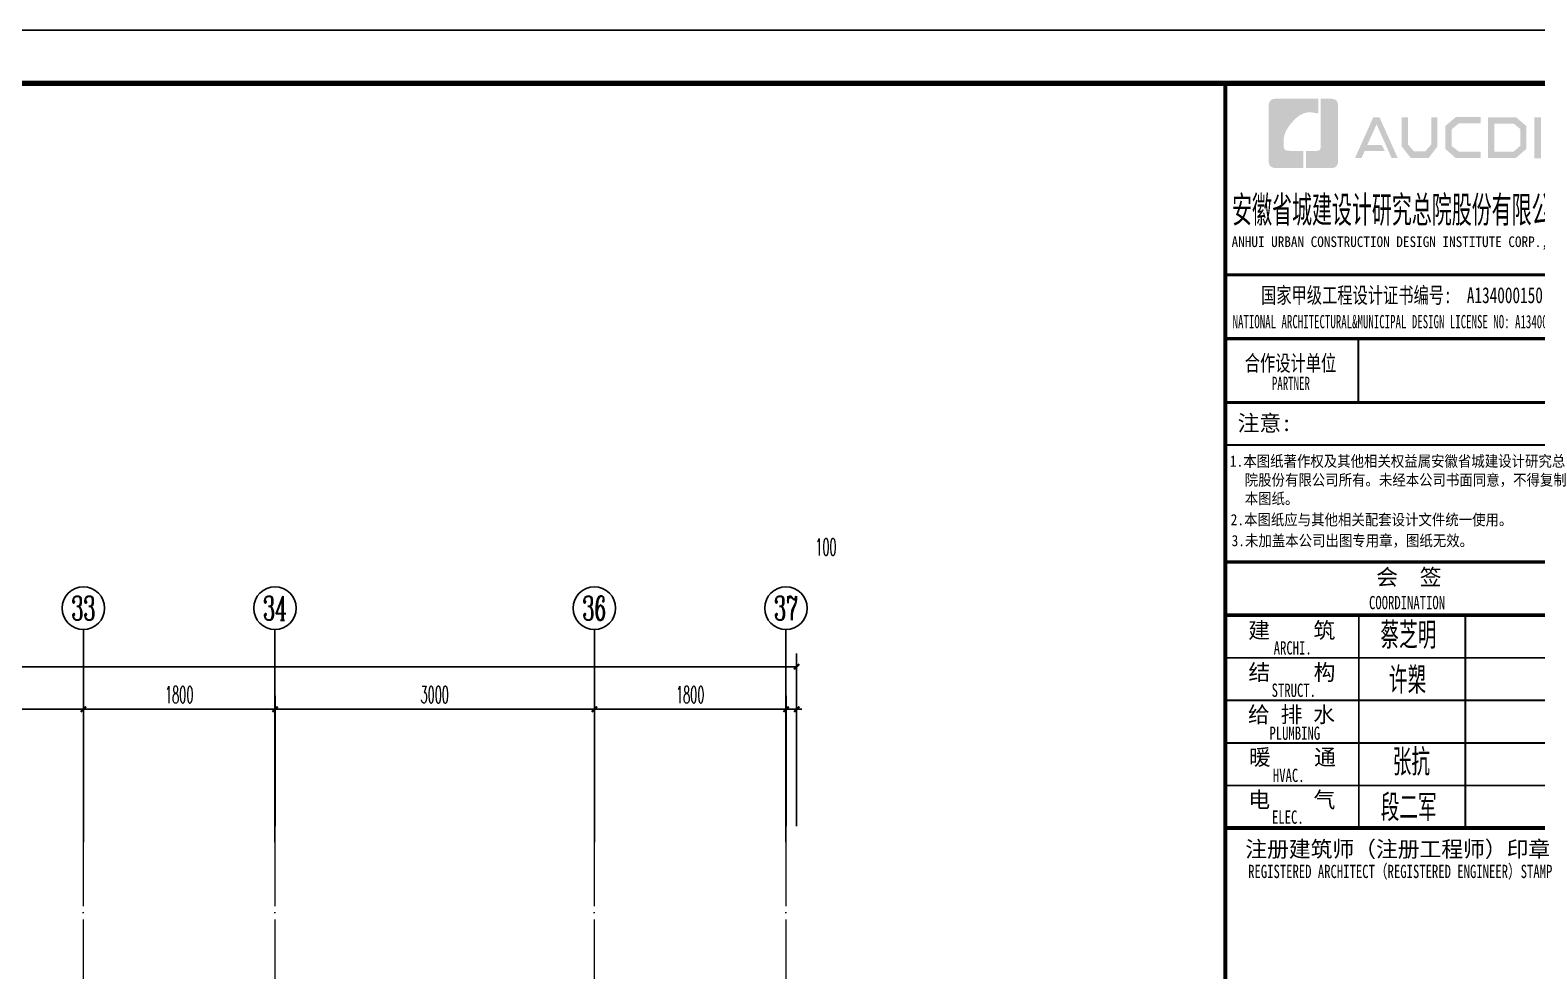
# Model space of a CAD drawing. Extents: x 27938 to 650306, y -92720 to 1524912.
# Drawn here: x 319817 to 333970, y 116647 to 125489 of the extents above; entities that cross this region are included whole.
import ezdxf
from ezdxf.enums import TextEntityAlignment as Align

# ---------------------------------------------------------------- set-up
doc = ezdxf.new("R2010")
doc.units = 0
doc.header["$LTSCALE"] = 1000
doc.header["$MEASUREMENT"] = 0
doc.linetypes.add('DOTE', pattern=[2.42, 2, -0.2, 0.02, -0.2])
for name, color, linetype in [('AXIS', 3, 'Continuous'), ('AXIS_TEXT', 4, 'Continuous'), ('图框', 140, 'Continuous'), ('图签文字', 147, 'Continuous')]:
    doc.layers.add(name, color=color, linetype=linetype)
doc.layers.add('DOTE', color=19, linetype='DOTE', lineweight=9)
doc.styles.add('_TCH_AXIS', font='COMPLEX', dxfattribs={"bigfont": 'GBCBIG'})
doc.styles.add('_TCH_DIM_T3', font='SIMPLEX.shx', dxfattribs={"width": 0.494118, "bigfont": 'GBCBIG.shx'})
doc.styles.add('COMPLEX', font='COMPLEX')
doc.styles.add('HT', font='simhei.ttf')
doc.styles.add('建筑图签-1', font='simhei.ttf', dxfattribs={"width": 0.7})
doc.styles.add('建筑图签-2', font='TXT.shx', dxfattribs={"width": 0.5, "bigfont": 'HZTXT.shx'})
doc.dimstyles.new('_TCH_ARCH&&50', dxfattribs={"dimtxt": 157.5, "dimasz": 50, "dimexe": 125, "dimexo": 150, "dimgap": 58.75, "dimtad": 1, "dimdec": 0, "dimzin": 0, "dimdsep": 46, "dimtxsty": '_TCH_DIM_T3', "dimblk": 'ARCHTICK', "dimcen": 0.09, "dimclrt": 7, "dimazin": 0, "dimtfac": 1, "dimtdec": 0, "dimtix": 1, "dimtmove": 2, "dimatfit": 3, "dimldrblk": 'ARCHTICK', "dimfxl": 1, "dimtolj": 1, "dimtzin": 0, "dimarcsym": 0})

# ---------------------------------------------------------------- blocks, each defined once
blk = doc.blocks.new('FGDGDRGSDGDG')
at = {"layer": 'DOTE', "linetype": 'DOTE', "ltscale": 0.3}
for p, q in [((538382, 529998), (538382, 513948)), ((540182, 529998), (540182, 522348)), ((543182, 529998), (543182, 522348)), ((544982, 529998), (544982, 513948))]:
    blk.add_line(p, q, dxfattribs=at)
blk = doc.blocks.new('院标1')
h = blk.add_hatch(color=150)
h.dxf.hatch_style = 1
h.set_gradient(color1=(33, 113, 253), color2=(33, 113, 253), tint=1, name='INVCURVED')
edge = h.paths.add_edge_path()
edge.add_spline(control_points=[(116373, 648379), (116379, 648379), (116382, 648379), (116391, 648379), (116391, 648379), (116391, 648379), (116616, 648379), (116616, 648379), (116616, 648379), (116616, 648379), (116616, 648054), (116616, 648054), (116616, 648054), (116616, 648054), (116108, 648054), (116108, 648054), (116108, 648054), (116028, 648054), (115963, 648111), (115963, 648199), (115963, 648199), (115963, 648199), (115963, 649215), (115963, 649215), (115963, 649215), (115963, 649295), (116018, 649360), (116108, 649360), (116108, 649360), (116108, 649360), (116897, 649360), (116897, 649360), (116897, 649360), (116897, 649360), (116897, 649080), (116897, 649080), (116897, 649080), (116897, 649080), (116566, 649140), (116356, 648859), (116356, 648859), (116245, 648719), (116240, 648545), (116247, 648466), (116247, 648466), (116254, 648386), (116247, 648466), (116247, 648466), (116247, 648466), (116247, 648466), (116258, 648374), (116373, 648379)], knot_values=[0, 0, 0, 0, 0.071429, 0.071429, 0.071429, 0.107143, 0.142857, 0.142857, 0.142857, 0.178571, 0.214286, 0.214286, 0.214286, 0.25, 0.285714, 0.285714, 0.285714, 0.321429, 0.357143, 0.357143, 0.357143, 0.392857, 0.428571, 0.428571, 0.428571, 0.464286, 0.5, 0.5, 0.5, 0.535714, 0.571429, 0.571429, 0.571429, 0.607143, 0.642857, 0.642857, 0.642857, 0.678571, 0.714286, 0.714286, 0.714286, 0.75, 0.785714, 0.785714, 0.785714, 0.821429, 0.857143, 0.857143, 0.857143, 0.928571, 1, 1, 1, 1], degree=3, periodic=0)
h = blk.add_hatch(color=150)
h.dxf.hatch_style = 1
h.set_gradient(color1=(33, 113, 253), color2=(33, 113, 253), tint=1, name='INVCURVED')
edge = h.paths.add_edge_path()
edge.add_spline(control_points=[(117268, 649215), (117268, 649215), (117268, 648199), (117268, 648199), (117268, 648199), (117268, 648114), (117212, 648054), (117123, 648054), (117123, 648054), (117123, 648054), (116663, 648054), (116663, 648054), (116663, 648054), (116663, 648054), (116663, 648379), (116663, 648379), (116663, 648379), (116663, 648379), (116865, 648379), (116865, 648379), (116865, 648379), (116907, 648379), (116941, 648413), (116941, 648455), (116941, 648455), (116941, 648455), (116941, 649360), (116941, 649360), (116941, 649360), (116941, 649360), (117123, 649360), (117123, 649360), (117123, 649360), (117204, 649360), (117268, 649306), (117268, 649215)], knot_values=[0, 0, 0, 0, 0.1, 0.1, 0.1, 0.15, 0.2, 0.2, 0.2, 0.25, 0.3, 0.3, 0.3, 0.35, 0.4, 0.4, 0.4, 0.45, 0.5, 0.5, 0.5, 0.55, 0.6, 0.6, 0.6, 0.65, 0.7, 0.7, 0.7, 0.75, 0.8, 0.8, 0.8, 0.9, 1, 1, 1, 1], degree=3, periodic=0)
blk = doc.blocks.new('A$C3EFC1732')
at = {"layer": '图框'}
h = blk.add_hatch(color=256, dxfattribs=at)
h.paths.add_polyline_path([(123963, -1642), (124089, -1642), (124089, -2412), (123963, -2412)])
h.paths.add_polyline_path([(123211, -1758), (123211, -2284), (123571, -2284), (123695, -2177), (123695, -1859), (123575, -1758)], flags=16)
h.paths.add_polyline_path([(123093, -1640), (123093, -2402), (123615, -2402), (123813, -2232), (123813, -1804), (123618, -1640)])
h.paths.add_polyline_path([(122950, -1636), (122950, -1752), (122543, -1752), (122410, -1863), (122410, -2182), (122543, -2285), (122952, -2285), (122952, -2407), (122488, -2407), (122286, -2232), (122286, -1804), (122484, -1636)])
h.paths.add_polyline_path([(121467, -1638), (121587, -1638), (121587, -2149), (121701, -2280), (121912, -2280), (122026, -2149), (122026, -1638), (122140, -1638), (122140, -2186), (121976, -2403), (121638, -2403), (121467, -2184)])
h.paths.add_polyline_path([(120935, -1640), (121052, -1640), (121394, -2404), (121278, -2404), (120997, -1770), (120822, -2158), (121093, -2158), (121154, -2273), (120773, -2273), (120714, -2406), (120591, -2406)])
for p, q in [((118155, -4600), (125155, -4600)), ((118155, -4600), (125155, -4600)), ((118155, -5800), (125155, -5800))]:
    blk.add_line(p, q, dxfattribs=at)
blk.add_lwpolyline([(-10512, -59400), (126150, -59400), (126150, 0), (-10512, 0)], close=True, dxfattribs=at)
at = {"layer": '图框', "const_width": 100}
blk.add_lwpolyline([(-8012, -58400), (125150, -58400), (125150, -1000), (-8012, -1000)], close=True, dxfattribs=at)
at = {"layer": '图框'}
for points, const_width in [([(118155, -58400), (118155, -1000)], 70), ([(118155, -4600), (125155, -4600)], 60), ([(118155, -5800), (125155, -5800)], 60), ([(118155, -5800), (125155, -5800)], 60), ([(120655, -5800), (120655, -7000)], 35), ([(118155, -7000), (125155, -7000)], 60), ([(118155, -7000), (125155, -7000)], 60), ([(118155, -7801), (125155, -7801)], 35), ([(118163, -10000), (125163, -10000)], 60), ([(118163, -11000), (125163, -11000)], 70), ([(118163, -11000), (125163, -11000)], 70), ([(120663, -11000), (120663, -15000)], 35), ([(122663, -11000), (122663, -15000)], 35), ([(118163, -11800), (125163, -11800)], 35), ([(118163, -12600), (125163, -12600)], 35), ([(118163, -13400), (125163, -13400)], 35), ([(118163, -14200), (125163, -14200)], 35), ([(118163, -15000), (125163, -15000)], 70)]:
    blk.add_lwpolyline(points, dxfattribs=dict(at, const_width=const_width))
blk.add_blockref('院标1', (3006, -650649))
for s, height, style, width, p in [('ANHUI URBAN CONSTRUCTION DESIGN INSTITUTE CORP.,LTD.', 200, '建筑图签-1', 0.91, (118273, -4078)), ('NATIONAL ARCHITECTURAL&MUNICIPAL DESIGN LICENSE NO: A134000150', 250, '建筑图签-1', 0.6, (118292, -5605)), ('PARTNER', 250, '建筑图签-1', 0.6, (119030, -6766)), ('1.本图纸著作权及其他相关权益属安徽省城建设计研究总', 210, 'HT', 0.88, (118241, -8207)), ('院股份有限公司所有。未经本公司书面同意，不得复制', 210, 'HT', 0.88, (118520, -8561)), ('本图纸。', 210, 'HT', 0.88, (118520, -8911)), (' 2.本图纸应与其他相关配套设计文件统一使用。 ', 210, 'HT', 0.88, (118130, -9308)), ('3.未加盖本公司出图专用章，图纸无效。', 210, 'HT', 0.88, (118273, -9702)), ('COORDINATION', 250, '建筑图签-1', 0.7, (120855, -10887)), ('ARCHI.', 250, '建筑图签-1', 0.7, (119064, -11738)), ('STRUCT.', 250, '建筑图签-1', 0.7, (119025, -12535)), ('PLUMBING', 250, '建筑图签-1', 0.7, (118984, -13342)), ('HVAC.', 250, '建筑图签-1', 0.7, (119049, -14135)), ('ELEC.', 250, '建筑图签-1', 0.7, (119033, -14920)), ('REGISTERED ARCHITECT（REGISTERED ENGINEER）STAMP', 250, '建筑图签-1', 0.7, (118584, -15941))]:
    blk.add_text(s, height=height, dxfattribs=dict(at, style=style, width=width)).set_placement(p)
at = {"layer": '图签文字', "color": 7, "style": '建筑图签-1'}
for s, height, width, p in [('安徽省城建设计研究总院股份有限公司', 500, 0.55, (118283, -3623)), ('国家甲级工程设计证书编号:  A134000150', 300, 0.7, (118827, -5133)), ('合作设计单位', 300, 0.7, (118520, -6410))]:
    blk.add_text(s, height=height, dxfattribs=dict(at, width=width)).set_placement(p)
for s, p in [('注意:', (118386, -7537)), ('会  签', (120990, -10432)), ('建    筑', (118585, -11433)), ('结    构', (118589, -12221)), ('给 排 水', (118580, -13015)), ('暖    通', (118598, -13818)), ('电    气', (118588, -14618)), ('注册建筑师（注册工程师）印章', (118530, -15546))]:
    blk.add_text(s, height=300, dxfattribs=at).set_placement(p)
at = {"layer": '图签文字', "color": 1, "style": '建筑图签-2', "width": 0.7}
for s, p in [('蔡芝明', (121070, -11629)), ('许槊', (121229, -12472)), ('张抗', (121301, -14013)), ('段二军', (121076, -14868))]:
    blk.add_text(s, height=500, dxfattribs=at).set_placement(p)
blk = doc.blocks.new('_ArchTick')
at = {"color": 0, "linetype": 'ByBlock', "const_width": 0.4}
blk.add_lwpolyline([(-0.5, -0.5), (0.5, 0.5)], dxfattribs=at)
blk = doc.blocks.new('*D538')
at = {"layer": 'AXIS', "color": 0, "lineweight": -2}
for p, q in [((326917, 118006), (326917, 119231)), ((327017, 118006), (327017, 119231)), ((326917, 119106), (326867, 119106)), ((326917, 119106), (327017, 119106)), ((327017, 119106), (327067, 119106))]:
    blk.add_line(p, q, dxfattribs=at)
at = {"layer": 'Defpoints', "color": 0}
for p in [(327017, 119106), (326917, 117856), (327017, 117856)]:
    blk.add_point(p, dxfattribs=at)
at = {"layer": 'AXIS', "color": 0, "lineweight": -2, "xscale": 50, "yscale": 50, "zscale": 50}
blk.add_blockref('_ArchTick', (326917, 119106), dxfattribs=at)
at = {"layer": 'AXIS', "color": 0, "lineweight": -2, "xscale": 50, "yscale": 50, "zscale": 50, "rotation": 180}
blk.add_blockref('_ArchTick', (327017, 119106), dxfattribs=at)
at = {"layer": 'AXIS', "color": 7, "insert": (327292, 120631), "char_height": 157.5, "attachment_point": 5, "style": '_TCH_DIM_T3'}
blk.add_mtext('\\A1;100', dxfattribs=at)
blk = doc.blocks.new('*D539')
at = {"layer": 'AXIS', "color": 0, "lineweight": -2}
for p, q in [((325117, 118006), (325117, 119231)), ((326917, 118006), (326917, 119231)), ((325117, 119106), (326917, 119106))]:
    blk.add_line(p, q, dxfattribs=at)
at = {"layer": 'Defpoints', "color": 0}
for p in [(326917, 119106), (325117, 117856), (326917, 117856)]:
    blk.add_point(p, dxfattribs=at)
at = {"layer": 'AXIS', "color": 0, "lineweight": -2, "xscale": 50, "yscale": 50, "zscale": 50, "rotation": 180}
blk.add_blockref('_ArchTick', (325117, 119106), dxfattribs=at)
at = {"layer": 'AXIS', "color": 0, "lineweight": -2, "xscale": 50, "yscale": 50, "zscale": 50}
blk.add_blockref('_ArchTick', (326917, 119106), dxfattribs=at)
at = {"layer": 'AXIS', "color": 7, "insert": (326017, 119243), "char_height": 157.5, "attachment_point": 5, "style": '_TCH_DIM_T3'}
blk.add_mtext('\\A1;1800', dxfattribs=at)
blk = doc.blocks.new('*D540')
at = {"layer": 'AXIS', "color": 0, "lineweight": -2}
for p, q in [((322117, 118006), (322117, 119231)), ((325117, 118006), (325117, 119231)), ((322117, 119106), (325117, 119106))]:
    blk.add_line(p, q, dxfattribs=at)
at = {"layer": 'Defpoints', "color": 0}
for p in [(325117, 119106), (322117, 117856), (325117, 117856)]:
    blk.add_point(p, dxfattribs=at)
at = {"layer": 'AXIS', "color": 0, "lineweight": -2, "xscale": 50, "yscale": 50, "zscale": 50, "rotation": 180}
blk.add_blockref('_ArchTick', (322117, 119106), dxfattribs=at)
at = {"layer": 'AXIS', "color": 0, "lineweight": -2, "xscale": 50, "yscale": 50, "zscale": 50}
blk.add_blockref('_ArchTick', (325117, 119106), dxfattribs=at)
at = {"layer": 'AXIS', "color": 7, "insert": (323617, 119243), "char_height": 157.5, "attachment_point": 5, "style": '_TCH_DIM_T3'}
blk.add_mtext('\\A1;3000', dxfattribs=at)
blk = doc.blocks.new('*D541')
at = {"layer": 'AXIS', "color": 0, "lineweight": -2}
for p, q in [((320317, 118006), (320317, 119231)), ((322117, 118006), (322117, 119231)), ((320317, 119106), (322117, 119106))]:
    blk.add_line(p, q, dxfattribs=at)
at = {"layer": 'Defpoints', "color": 0}
for p in [(322117, 119106), (320317, 117856), (322117, 117856)]:
    blk.add_point(p, dxfattribs=at)
at = {"layer": 'AXIS', "color": 0, "lineweight": -2, "xscale": 50, "yscale": 50, "zscale": 50, "rotation": 180}
blk.add_blockref('_ArchTick', (320317, 119106), dxfattribs=at)
at = {"layer": 'AXIS', "color": 0, "lineweight": -2, "xscale": 50, "yscale": 50, "zscale": 50}
blk.add_blockref('_ArchTick', (322117, 119106), dxfattribs=at)
at = {"layer": 'AXIS', "color": 7, "insert": (321217, 119243), "char_height": 157.5, "attachment_point": 5, "style": '_TCH_DIM_T3'}
blk.add_mtext('\\A1;1800', dxfattribs=at)
blk = doc.blocks.new('*D542')
at = {"layer": 'AXIS', "color": 0, "lineweight": -2}
for p, q in [((317117, 118006), (317117, 119231)), ((320317, 118006), (320317, 119231)), ((317117, 119106), (320317, 119106))]:
    blk.add_line(p, q, dxfattribs=at)
at = {"layer": 'Defpoints', "color": 0}
for p in [(320317, 119106), (317117, 117856), (320317, 117856)]:
    blk.add_point(p, dxfattribs=at)
at = {"layer": 'AXIS', "color": 0, "lineweight": -2, "xscale": 50, "yscale": 50, "zscale": 50, "rotation": 180}
blk.add_blockref('_ArchTick', (317117, 119106), dxfattribs=at)
at = {"layer": 'AXIS', "color": 0, "lineweight": -2, "xscale": 50, "yscale": 50, "zscale": 50}
blk.add_blockref('_ArchTick', (320317, 119106), dxfattribs=at)
at = {"layer": 'AXIS', "color": 7, "insert": (318717, 119243), "char_height": 157.5, "attachment_point": 5, "style": '_TCH_DIM_T3'}
blk.add_mtext('\\A1;3200', dxfattribs=at)
blk = doc.blocks.new('*D598')
at = {"layer": 'AXIS', "color": 0, "lineweight": -2}
for p, q in [((272017, 118006), (272017, 119631)), ((327017, 118006), (327017, 119631)), ((272017, 119506), (327017, 119506))]:
    blk.add_line(p, q, dxfattribs=at)
at = {"layer": 'Defpoints', "color": 0}
for p in [(327017, 119506), (272017, 117856), (327017, 117856)]:
    blk.add_point(p, dxfattribs=at)
at = {"layer": 'AXIS', "color": 0, "lineweight": -2, "xscale": 50, "yscale": 50, "zscale": 50, "rotation": 180}
blk.add_blockref('_ArchTick', (272017, 119506), dxfattribs=at)
at = {"layer": 'AXIS', "color": 0, "lineweight": -2, "xscale": 50, "yscale": 50, "zscale": 50}
blk.add_blockref('_ArchTick', (327017, 119506), dxfattribs=at)
at = {"layer": 'AXIS', "color": 7, "insert": (299517, 119643), "char_height": 157.5, "attachment_point": 5, "style": '_TCH_DIM_T3'}
blk.add_mtext('\\A1;55000', dxfattribs=at)
blk = doc.blocks.new('_AXISO')
blk.add_circle((0, 0), 0.5)
at = {"layer": 'AXIS_TEXT', "style": 'COMPLEX', "width": 1.041667}
blk.add_attdef('A', text='', height=0.56, dxfattribs=at).set_placement((-0.25, -0.28), (0.25, -0.28), align=Align.FIT)

msp = doc.modelspace()

# ---------------------------------------------------------------- linework, layer by layer
at = {"layer": 'AXIS'}
for p, q in [((320316.6, 117855.9), (320316.6, 119855.9)), ((322116.6, 117855.9), (322116.6, 119855.9)), ((325116.6, 117855.9), (325116.6, 119855.9)), ((326916.6, 117855.9), (326916.6, 119855.9))]:
    msp.add_line(p, q, dxfattribs=at)

# ---------------------------------------------------------------- block references
at = {"xscale": 0.5, "yscale": 0.5, "zscale": 0.5}
msp.add_blockref('A$C3EFC1732', (271966, 125489.4), dxfattribs=at)
msp.add_blockref('FGDGDRGSDGDG', (-218065.9, -412142.6))
at = {"layer": 'AXIS'}
ref = msp.add_blockref('_AXISO', (320316.6, 120055.9), dxfattribs=dict(at, xscale=400, yscale=400, zscale=400))
ref.add_attrib('A', '33', dxfattribs={"layer": 'AXIS_TEXT', "height": 226.27, "style": '_TCH_AXIS', "width": 0.636364}).set_placement((320203.4, 119942.7), (320429.7, 119942.7), align=Align.FIT)
ref = msp.add_blockref('_AXISO', (322116.6, 120055.9), dxfattribs=dict(at, xscale=400, yscale=400, zscale=400))
ref.add_attrib('A', '34', dxfattribs={"layer": 'AXIS_TEXT', "height": 226.27, "style": '_TCH_AXIS', "width": 0.6}).set_placement((322003.4, 119942.7), (322229.7, 119942.7), align=Align.FIT)
ref = msp.add_blockref('_AXISO', (325116.6, 120055.9), dxfattribs=dict(at, xscale=400, yscale=400, zscale=400))
ref.add_attrib('A', '36', dxfattribs={"layer": 'AXIS_TEXT', "height": 226.27, "style": '_TCH_AXIS', "width": 0.636364}).set_placement((325003.4, 119942.7), (325229.7, 119942.7), align=Align.FIT)
ref = msp.add_blockref('_AXISO', (326916.6, 120055.9), dxfattribs=dict(at, xscale=400, yscale=400, zscale=400))
ref.add_attrib('A', '37', dxfattribs={"layer": 'AXIS_TEXT', "height": 226.27, "style": '_TCH_AXIS', "width": 0.636364}).set_placement((326803.4, 119942.7), (327029.7, 119942.7), align=Align.FIT)

# ---------------------------------------------------------------- dimensions: what is measured, and where the dimension line sits
dim = msp.add_linear_dim(base=(327016.6, 119105.9), p1=(326916.6, 117855.9), p2=(327016.6, 117855.9), angle=0, dimstyle='_TCH_ARCH&&50', dxfattribs=at)
dim.commit()
dim.dimension.update_dxf_attribs({"geometry": '*D538', "text_midpoint": (327291.6, 120630.9), "dimtype": 129})
for p1, p2, distance, picture, middle in [((272016.6, 117855.9), (327016.6, 117855.9), 1650, '*D598', (299516.6, 119643.4)), ((317116.6, 117855.9), (320316.6, 117855.9), 1250, '*D542', (318716.6, 119243.4)), ((320316.6, 117855.9), (322116.6, 117855.9), 1250, '*D541', (321216.6, 119243.4)), ((322116.6, 117855.9), (325116.6, 117855.9), 1250, '*D540', (323616.6, 119243.4)), ((325116.6, 117855.9), (326916.6, 117855.9), 1250, '*D539', (326016.6, 119243.4))]:
    dim = msp.add_aligned_dim(p1=p1, p2=p2, distance=distance, dimstyle='_TCH_ARCH&&50', dxfattribs=at)
    dim.commit()
    dim.dimension.update_dxf_attribs({"geometry": picture, "text_midpoint": middle})

doc.saveas('drawing.dxf')
